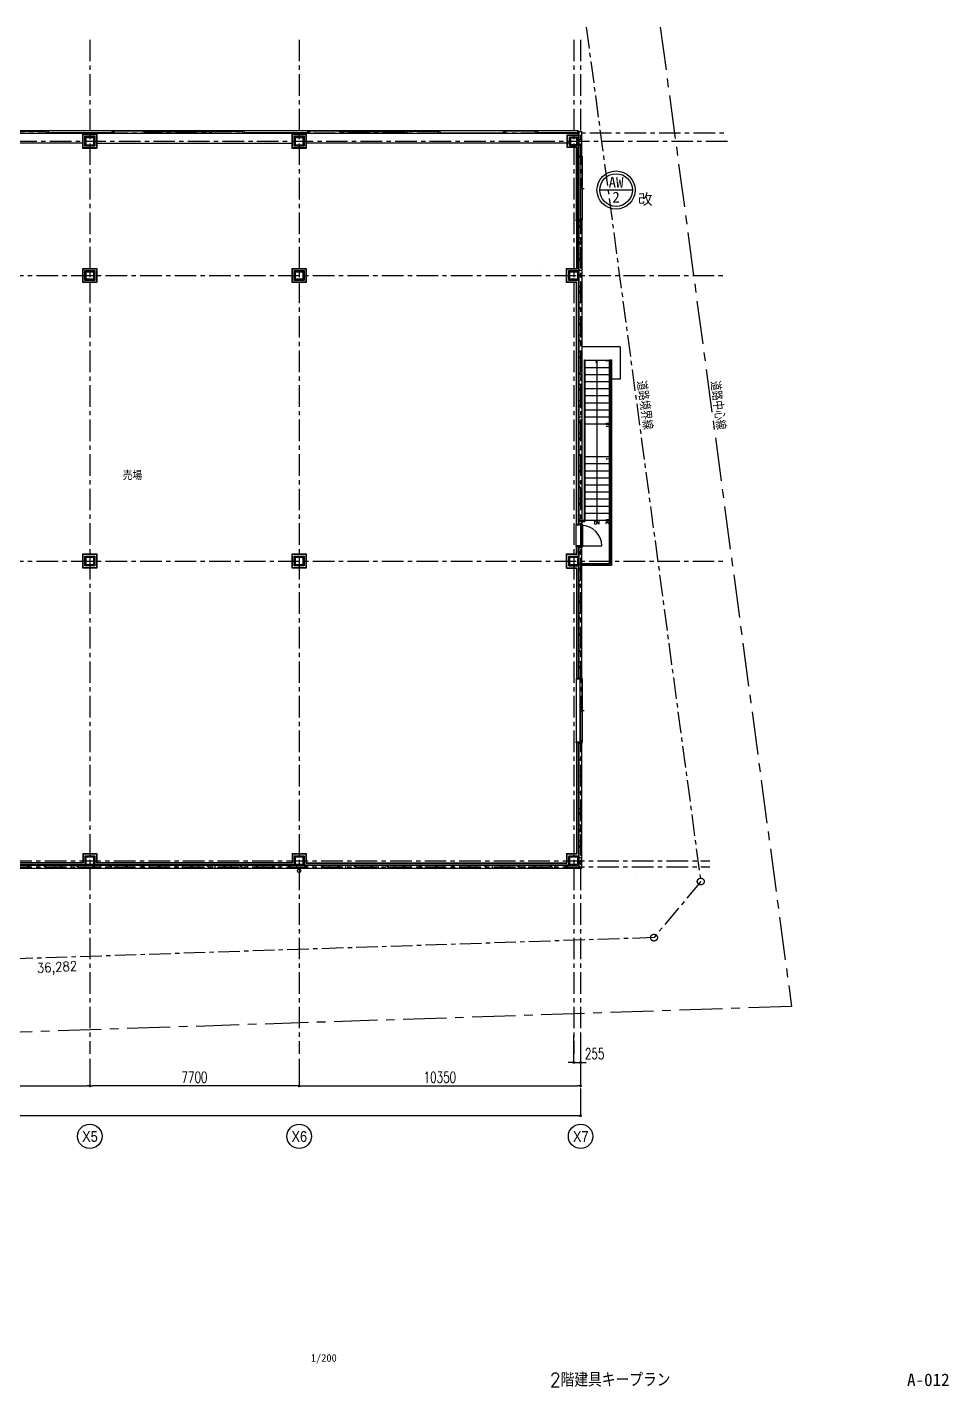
# Model space of a CAD drawing. Extents: x -119186 to 81197, y 1815 to 147180.
# Drawn here: x 47304 to 81197, y 1815 to 51813 of the extents above; entities that cross this region are included whole.
import ezdxf
from ezdxf.enums import TextEntityAlignment as Align

# ---------------------------------------------------------------- set-up
doc = ezdxf.new("R2010")
doc.units = 0
doc.header["$LTSCALE"] = 12.7
doc.header["$MEASUREMENT"] = 0
doc.header["$PDMODE"] = 1
doc.header["$PDSIZE"] = -2
doc.linetypes.add('CENTER', pattern=[2, 1.25, -0.25, 0.25, -0.25])
doc.linetypes.add('ISO-10______', pattern=[0.37, 0.24, -0.06, 0.01, -0.06])
doc.layers.get('0').update_dxf_attribs({"linetype": 'CONTINUOUS'})
doc.layers.get('DEFPOINTS').update_dxf_attribs({"color": 1, "linetype": 'CONTINUOUS'})
for name, color, linetype in [('80_SHELL_TEXT', 7, 'CONTINUOUS'), ('A_タイトル枠', 7, 'CONTINUOUS'), ('A_寸法', 9, 'CONTINUOUS'), ('A_建具記号', 7, 'CONTINUOUS'), ('A_建築（下図）', 8, 'CONTINUOUS'), ('A_建築（新設・仕上げ）', 2, 'CONTINUOUS'), ('A_建築（軽鉄下地）', 8, 'CONTINUOUS'), ('A_敷地境界線', 1, 'CENTER'), ('A_記述', 3, 'CONTINUOUS'), ('A_通り芯', 8, 'CENTER'), ('A_通り記号', 2, 'CENTER'), ('A_道路中心線', 8, 'CENTER'), ('枠内記述', 3, 'CONTINUOUS')]:
    doc.layers.add(name, color=color, linetype=linetype)
doc.styles.add('Dim', font='simplex.shx', dxfattribs={"width": 0.7, "bigfont": 'extfont2.shx'})
doc.styles.get("Standard").update_dxf_attribs({"font": 'txt', "bigfont": 'BIGFONT.SHX'})
doc.styles.add('Standard-A', font='romans.shx', dxfattribs={"bigfont": 'extfont2.shx'})
doc.styles.add('ゴシック', font='MS Gothic.ttf', dxfattribs={"height": 4})
doc.styles.add('スタイル1', font='MS PGothic.ttf')
doc.dimstyles.new('1-200', dxfattribs={"dimscale": 200, "dimtxt": 3, "dimasz": 1, "dimexe": 1, "dimexo": 1, "dimgap": 1, "dimtad": 1, "dimdec": 0, "dimtxsty": 'Dim', "dimblk": 'DOT', "dimcen": 2.5, "dimadec": 0, "dimazin": 0, "dimtfac": 1, "dimtdec": 0, "dimtix": 1, "dimtmove": 2, "dimatfit": 3, "dimldrblk": '引出線', "dimfxl": 1, "dimlwd": -1, "dimlwe": -1, "dimarcsym": 0})

# ---------------------------------------------------------------- blocks, each defined once
blk = doc.blocks.new('_Dot')
at = {"color": 0, "linetype": 'ByBlock', "lineweight": -2}
blk.add_line((-0.5, 0), (-1, 0), dxfattribs=at)
at = {"color": 0, "linetype": 'ByBlock', "const_width": 0.5}
blk.add_lwpolyline([(-0.25, 0, 1), (0.25, 0, 1)], format="xyb", close=True, dxfattribs=at)
blk = doc.blocks.new('*D14')
at = {"layer": 'A_寸法', "color": 0, "transparency": 16777216}
for p, q in [((39406, 13879), (39406, 12879)), ((49606, 13879), (49606, 12879)), ((39506, 12879), (49506, 12879))]:
    blk.add_line(p, q, dxfattribs=at)
at = {"layer": 'DEFPOINTS', "color": 0, "transparency": 16777216}
for p in [(39406, 13879), (49606, 13879), (49606, 12879)]:
    blk.add_point(p, dxfattribs=at)
at = {"layer": 'A_寸法', "color": 0, "transparency": 16777216, "xscale": 100, "yscale": 100, "zscale": 100, "rotation": 180}
blk.add_blockref('_Dot', (39406, 12879), dxfattribs=at)
at = {"layer": 'A_寸法', "color": 0, "transparency": 16777216, "xscale": 100, "yscale": 100, "zscale": 100}
blk.add_blockref('_Dot', (49606, 12879), dxfattribs=at)
at = {"layer": 'A_寸法', "color": 0, "transparency": 16777216, "insert": (44506, 13199), "char_height": 400, "attachment_point": 5, "style": 'Dim'}
blk.add_mtext('10200', dxfattribs=at)
blk = doc.blocks.new('引出線')
at = {"color": 0, "linetype": 'ByBlock'}
for points in [[(0, 0), (-1.96, -0.4)], [(-1, 0), (0, 0)]]:
    blk.add_lwpolyline(points, dxfattribs=at)
blk = doc.blocks.new('*D15')
at = {"layer": 'A_寸法', "color": 0, "transparency": 16777216}
for p, q in [((49606, 13879), (49606, 12879)), ((57306, 13879), (57306, 12879)), ((57206, 12879), (49706, 12879))]:
    blk.add_line(p, q, dxfattribs=at)
at = {"layer": 'DEFPOINTS', "color": 0, "transparency": 16777216}
for p in [(49606, 13879), (57306, 13879), (49606, 12879)]:
    blk.add_point(p, dxfattribs=at)
at = {"layer": 'A_寸法', "color": 0, "transparency": 16777216, "xscale": 100, "yscale": 100, "zscale": 100, "rotation": 180}
blk.add_blockref('_Dot', (49606, 12879), dxfattribs=at)
at = {"layer": 'A_寸法', "color": 0, "transparency": 16777216, "xscale": 100, "yscale": 100, "zscale": 100}
blk.add_blockref('_Dot', (57306, 12879), dxfattribs=at)
at = {"layer": 'A_寸法', "color": 0, "transparency": 16777216, "insert": (53456, 13199), "char_height": 400, "attachment_point": 5, "style": 'Dim'}
blk.add_mtext('7700', dxfattribs=at)
blk = doc.blocks.new('*D16')
at = {"layer": 'A_寸法', "color": 0, "transparency": 16777216}
for p, q in [((57306, 13879), (57306, 12879)), ((67656, 13879), (67656, 12879)), ((57406, 12879), (67556, 12879))]:
    blk.add_line(p, q, dxfattribs=at)
at = {"layer": 'DEFPOINTS', "color": 0, "transparency": 16777216}
for p in [(57306, 13879), (67656, 13879), (67656, 12879)]:
    blk.add_point(p, dxfattribs=at)
at = {"layer": 'A_寸法', "color": 0, "transparency": 16777216, "xscale": 100, "yscale": 100, "zscale": 100, "rotation": 180}
blk.add_blockref('_Dot', (57306, 12879), dxfattribs=at)
at = {"layer": 'A_寸法', "color": 0, "transparency": 16777216, "xscale": 100, "yscale": 100, "zscale": 100}
blk.add_blockref('_Dot', (67656, 12879), dxfattribs=at)
at = {"layer": 'A_寸法', "color": 0, "transparency": 16777216, "insert": (62481, 13199), "char_height": 400, "attachment_point": 5, "style": 'Dim'}
blk.add_mtext('10350', dxfattribs=at)
blk = doc.blocks.new('*D17')
at = {"layer": 'A_寸法', "color": 0, "transparency": 16777216}
for p, q in [((67401, 14743), (67401, 13743)), ((67656, 14743), (67656, 13743)), ((67301, 13743), (67201, 13743)), ((67401, 13743), (67656, 13743)), ((67756, 13743), (67856, 13743))]:
    blk.add_line(p, q, dxfattribs=at)
at = {"layer": 'DEFPOINTS', "color": 0, "transparency": 16777216}
for p in [(67401, 14743), (67656, 14743), (67656, 13743)]:
    blk.add_point(p, dxfattribs=at)
at = {"layer": 'A_寸法', "color": 0, "transparency": 16777216, "xscale": 100, "yscale": 100, "zscale": 100}
blk.add_blockref('_Dot', (67401, 13743), dxfattribs=at)
at = {"layer": 'A_寸法', "color": 0, "transparency": 16777216, "xscale": 100, "yscale": 100, "zscale": 100, "rotation": 180}
blk.add_blockref('_Dot', (67656, 13743), dxfattribs=at)
at = {"layer": 'A_寸法', "color": 0, "transparency": 16777216, "insert": (68173, 14063), "char_height": 400, "attachment_point": 5, "style": 'Dim'}
blk.add_mtext('255', dxfattribs=at)
blk = doc.blocks.new('*D19')
at = {"layer": 'A_寸法', "color": 0, "transparency": 16777216}
for p, q in [((19456, 12784), (19456, 11784)), ((67656, 12784), (67656, 11784)), ((67556, 11784), (19556, 11784))]:
    blk.add_line(p, q, dxfattribs=at)
at = {"layer": 'DEFPOINTS', "color": 0, "transparency": 16777216}
for p in [(19456, 12784), (67656, 12784), (19456, 11784)]:
    blk.add_point(p, dxfattribs=at)
at = {"layer": 'A_寸法', "color": 0, "transparency": 16777216, "xscale": 100, "yscale": 100, "zscale": 100, "rotation": 180}
blk.add_blockref('_Dot', (19456, 11784), dxfattribs=at)
at = {"layer": 'A_寸法', "color": 0, "transparency": 16777216, "xscale": 100, "yscale": 100, "zscale": 100}
blk.add_blockref('_Dot', (67656, 11784), dxfattribs=at)
at = {"layer": 'A_寸法', "color": 0, "transparency": 16777216, "insert": (43556, 12104), "char_height": 400, "attachment_point": 5, "style": 'Dim'}
blk.add_mtext('48200', dxfattribs=at)

msp = doc.modelspace()

# ---------------------------------------------------------------- linework, layer by layer
at = {"layer": 'A_建具記号'}
msp.add_line((69559.3, 45824.5), (68359.3, 45824.5), dxfattribs=at)
for radius in [700.2, 600]:
    msp.add_circle((68959.3, 45824.5), radius, dxfattribs=at)
at = {"layer": 'A_建築（下図）', "color": 8, "linetype": 'Continuous'}
for p, q in [((67556.2, 48002.6), (19386.2, 48002.6)), ((48086.2, 48002.6), (48026.2, 48002.6)), ((48026.2, 47902.6), (48026.2, 48002.6)), ((48086.2, 47902.6), (48086.2, 48002.6)), ((48086.2, 47902.6), (48086.2, 48002.6)), ((50426.2, 47972.6), (50426.2, 48002.6)), ((50486.2, 48002.6), (50426.2, 48002.6)), ((50486.2, 47972.6), (50486.2, 48002.6)), ((50486.2, 47972.6), (50486.2, 48002.6)), ((50486.2, 48002.6), (50486.2, 47972.6)), ((51566.2, 47972.6), (51566.2, 48002.6)), ((51626.2, 48002.6), (51566.2, 48002.6)), ((51686.2, 48002.6), (51626.2, 48002.6)), ((51626.2, 47902.6), (51626.2, 48002.6)), ((51626.2, 47972.6), (51626.2, 48002.6)), ((51626.2, 47972.6), (51626.2, 48002.6)), ((51626.2, 48002.6), (51626.2, 47972.6)), ((51686.2, 47902.6), (51686.2, 48002.6)), ((51686.2, 47902.6), (51686.2, 48002.6)), ((54086.2, 48002.6), (54026.2, 48002.6)), ((54026.2, 47902.6), (54026.2, 48002.6)), ((54086.2, 47902.6), (54086.2, 48002.6)), ((54086.2, 47902.6), (54086.2, 48002.6)), ((55286.2, 48002.6), (55226.2, 48002.6)), ((55226.2, 47902.6), (55226.2, 48002.6)), ((55286.2, 47902.6), (55286.2, 48002.6)), ((55286.2, 47902.6), (55286.2, 48002.6)), ((57626.2, 47972.6), (57626.2, 48002.6)), ((57686.2, 48002.6), (57626.2, 48002.6)), ((57686.2, 47972.6), (57686.2, 48002.6)), ((57686.2, 47972.6), (57686.2, 48002.6)), ((57686.2, 48002.6), (57686.2, 47972.6)), ((58766.2, 47972.6), (58766.2, 48002.6)), ((58826.2, 48002.6), (58766.2, 48002.6)), ((58886.2, 48002.6), (58826.2, 48002.6)), ((58826.2, 47902.6), (58826.2, 48002.6)), ((58826.2, 47972.6), (58826.2, 48002.6)), ((58826.2, 47972.6), (58826.2, 48002.6)), ((58826.2, 48002.6), (58826.2, 47972.6)), ((58886.2, 47902.6), (58886.2, 48002.6)), ((58886.2, 47902.6), (58886.2, 48002.6)), ((61286.2, 48002.6), (61226.2, 48002.6)), ((61226.2, 47902.6), (61226.2, 48002.6)), ((61286.2, 47902.6), (61286.2, 48002.6)), ((61286.2, 47902.6), (61286.2, 48002.6)), ((62486.2, 48002.6), (62426.2, 48002.6)), ((62426.2, 47902.6), (62426.2, 48002.6)), ((62426.2, 47972.6), (62426.2, 48002.6)), ((62426.2, 47972.6), (62426.2, 48002.6)), ((62426.2, 48002.6), (62426.2, 47972.6)), ((62486.2, 47902.6), (62486.2, 48002.6)), ((62486.2, 47902.6), (62486.2, 48002.6)), ((64826.2, 47972.6), (64826.2, 48002.6)), ((64886.2, 48002.6), (64826.2, 48002.6)), ((64886.2, 47972.6), (64886.2, 48002.6)), ((64886.2, 47972.6), (64886.2, 48002.6)), ((64886.2, 48002.6), (64886.2, 47972.6)), ((65966.2, 47972.6), (65966.2, 48002.6)), ((66026.2, 48002.6), (65966.2, 48002.6)), ((66086.2, 48002.6), (66026.2, 48002.6)), ((66026.2, 47902.6), (66026.2, 48002.6)), ((66026.2, 47972.6), (66026.2, 48002.6)), ((66026.2, 47972.6), (66026.2, 48002.6)), ((66026.2, 48002.6), (66026.2, 47972.6)), ((66086.2, 47902.6), (66086.2, 48002.6)), ((66086.2, 47902.6), (66086.2, 48002.6)), ((67556.2, 48002.6), (67591.2, 48002.6)), ((67556.2, 47902.6), (67556.2, 48002.6)), ((67591.2, 47902.6), (67591.2, 48002.6)), ((67556.2, 47902.6), (32486.2, 47902.6)), ((49371.2, 47552.6), (39641.2, 47552.6)), ((48026.2, 47982.6), (46886.2, 47982.6)), ((48086.2, 47902.6), (48026.2, 47902.6)), ((50426.2, 47922.6), (48086.2, 47922.6)), ((49456.2, 47750.6), (49473.2, 47767.6)), ((49456.2, 47484.6), (49456.2, 47750.6)), ((49468.2, 47750.6), (49473.2, 47755.6)), ((49468.2, 47484.6), (49468.2, 47750.6)), ((49473.2, 47767.6), (49739.2, 47767.6)), ((49473.2, 47755.6), (49739.2, 47755.6)), ((49739.2, 47767.6), (49756.2, 47750.6)), ((49739.2, 47755.6), (49744.2, 47750.6)), ((49744.2, 47750.6), (49744.2, 47484.6)), ((49756.2, 47750.6), (49756.2, 47484.6)), ((49841.2, 47552.6), (57071.2, 47552.6)), ((50486.2, 47972.6), (50426.2, 47972.6)), ((50486.2, 47962.6), (50426.2, 47962.6)), ((50426.2, 47902.6), (50426.2, 47962.6)), ((50486.2, 47902.6), (50426.2, 47902.6)), ((51566.2, 47987.6), (50486.2, 47987.6)), ((50486.2, 47902.6), (50486.2, 47962.6)), ((50486.2, 47902.6), (50486.2, 47962.6)), ((50486.2, 47962.6), (50486.2, 47902.6)), ((51626.2, 47972.6), (51566.2, 47972.6)), ((51686.2, 47902.6), (51626.2, 47902.6)), ((51686.2, 47982.6), (54026.2, 47982.6)), ((54086.2, 47902.6), (54026.2, 47902.6)), ((55226.2, 47982.6), (54086.2, 47982.6)), ((55286.2, 47902.6), (55226.2, 47902.6)), ((57626.2, 47922.6), (55286.2, 47922.6)), ((57156.2, 47750.6), (57173.2, 47767.6)), ((57156.2, 47484.6), (57156.2, 47750.6)), ((57168.2, 47750.6), (57173.2, 47755.6)), ((57168.2, 47484.6), (57168.2, 47750.6)), ((57173.2, 47767.6), (57439.2, 47767.6)), ((57173.2, 47755.6), (57439.2, 47755.6)), ((57439.2, 47767.6), (57456.2, 47750.6)), ((57439.2, 47755.6), (57444.2, 47750.6)), ((57444.2, 47750.6), (57444.2, 47484.6)), ((57456.2, 47750.6), (57456.2, 47484.6)), ((67206.2, 47552.6), (57541.2, 47552.6)), ((57686.2, 47972.6), (57626.2, 47972.6)), ((57686.2, 47962.6), (57626.2, 47962.6)), ((57626.2, 47902.6), (57626.2, 47962.6)), ((57686.2, 47902.6), (57626.2, 47902.6)), ((58766.2, 47987.6), (57686.2, 47987.6)), ((57686.2, 47902.6), (57686.2, 47962.6)), ((57686.2, 47902.6), (57686.2, 47962.6)), ((57686.2, 47962.6), (57686.2, 47902.6)), ((58826.2, 47972.6), (58766.2, 47972.6)), ((58886.2, 47902.6), (58826.2, 47902.6)), ((58886.2, 47982.6), (61226.2, 47982.6)), ((61286.2, 47902.6), (61226.2, 47902.6)), ((62426.2, 47982.6), (61286.2, 47982.6)), ((62486.2, 47902.6), (62426.2, 47902.6)), ((64826.2, 47912.6), (62486.2, 47912.6)), ((64886.2, 47972.6), (64826.2, 47972.6)), ((64886.2, 47962.6), (64826.2, 47962.6)), ((64826.2, 47902.6), (64826.2, 47962.6)), ((64886.2, 47902.6), (64826.2, 47902.6)), ((65966.2, 47987.6), (64886.2, 47987.6)), ((64886.2, 47902.6), (64886.2, 47962.6)), ((64886.2, 47902.6), (64886.2, 47962.6)), ((64886.2, 47962.6), (64886.2, 47902.6)), ((66026.2, 47972.6), (65966.2, 47972.6)), ((66086.2, 47902.6), (66026.2, 47902.6)), ((67556.2, 47932.6), (66086.2, 47932.6)), ((67556.2, 47902.6), (67591.2, 47902.6)), ((67606.2, 47974.6), (67614.2, 47982.6)), ((67606.2, 47082.6), (67606.2, 47974.6)), ((67606.2, 47682.6), (67706.2, 47682.6)), ((67606.2, 47529.3), (67706.2, 47429.3)), ((67614.2, 47982.6), (67698.2, 47982.6)), ((67698.2, 47982.6), (67706.2, 47974.6)), ((67706.2, 47082.6), (67706.2, 47974.6)), ((49473.2, 47467.6), (49456.2, 47484.6)), ((49473.2, 47479.6), (49468.2, 47484.6)), ((49739.2, 47479.6), (49473.2, 47479.6)), ((49739.2, 47467.6), (49473.2, 47467.6)), ((49756.2, 47484.6), (49739.2, 47467.6)), ((49744.2, 47484.6), (49739.2, 47479.6)), ((49739.2, 47479.6), (49739.2, 47479.6)), ((49739.2, 47467.6), (49739.2, 47467.6)), ((57173.2, 47467.6), (57156.2, 47484.6)), ((57173.2, 47479.6), (57168.2, 47484.6)), ((57439.2, 47479.6), (57173.2, 47479.6)), ((57439.2, 47467.6), (57173.2, 47467.6)), ((57456.2, 47484.6), (57439.2, 47467.6)), ((57444.2, 47484.6), (57439.2, 47479.6)), ((57439.2, 47479.6), (57439.2, 47479.6)), ((57439.2, 47467.6), (57439.2, 47467.6)), ((67496.2, 47067.6), (67496.2, 47042.6)), ((67646.2, 47067.6), (67496.2, 47067.6)), ((67646.2, 47042.6), (67496.2, 47042.6)), ((67496.2, 47042.6), (67496.2, 44722.6)), ((67506.2, 47067.6), (67506.2, 47382.6)), ((67518.7, 47067.6), (67518.7, 47395.1)), ((67533.7, 47116.8), (67518.7, 47116.8)), ((67518.7, 47116.8), (67518.7, 47071.8)), ((67518.7, 47071.8), (67533.7, 47071.8)), ((67533.7, 47106.8), (67533.7, 47116.8)), ((67533.7, 47071.8), (67536.7, 47076.8)), ((67536.7, 47076.8), (67565.7, 47076.8)), ((67565.7, 47076.8), (67568.7, 47071.8)), ((67583.7, 47116.8), (67568.7, 47116.8)), ((67568.7, 47116.8), (67568.7, 47106.8)), ((67568.7, 47071.8), (67583.7, 47071.8)), ((67583.7, 47071.8), (67583.7, 47116.8)), ((67606.2, 47485), (67706.2, 47385)), ((67606.2, 47090.6), (67614.2, 47082.6)), ((67606.2, 47082.6), (67706.2, 47082.6)), ((67614.2, 47082.6), (67698.2, 47082.6)), ((67646.2, 47067.6), (67646.2, 47032.6)), ((67716.2, 47067.6), (67646.2, 47067.6)), ((67716.2, 47067.6), (67646.2, 47067.6)), ((67716.2, 47032.6), (67646.2, 47032.6)), ((67646.2, 44732.6), (67646.2, 47032.6)), ((67711.2, 47032.6), (67681.2, 47032.6)), ((67711.2, 47032.6), (67681.2, 47032.6)), ((67681.2, 47032.6), (67711.2, 47032.6)), ((67696.2, 47032.6), (67696.2, 45912.6)), ((67698.2, 47082.6), (67706.2, 47090.6)), ((67716.2, 47067.6), (67716.2, 47032.6)), ((67716.2, 47032.6), (67716.2, 44732.6)), ((67676.2, 45912.6), (67646.2, 45912.6)), ((67676.2, 45912.6), (67646.2, 45912.6)), ((67646.2, 45912.6), (67676.2, 45912.6)), ((67646.2, 45912.6), (67646.2, 45852.6)), ((67676.2, 45852.6), (67646.2, 45852.6)), ((67661.2, 44792.6), (67661.2, 45852.6)), ((67676.2, 45912.6), (67676.2, 45852.6)), ((67711.2, 45912.6), (67681.2, 45912.6)), ((67711.2, 45912.6), (67681.2, 45912.6)), ((67681.2, 45912.6), (67711.2, 45912.6)), ((67681.2, 45912.6), (67681.2, 45852.6)), ((67711.2, 45852.6), (67681.2, 45852.6)), ((67711.2, 45912.6), (67711.2, 45852.6)), ((67496.2, 44697.6), (67496.2, 44722.6)), ((67646.2, 44722.6), (67496.2, 44722.6)), ((67646.2, 44697.6), (67496.2, 44697.6)), ((67606.2, 44682.6), (67706.2, 44682.6)), ((67606.2, 44674.6), (67614.2, 44682.6)), ((67606.2, 33550.6), (67606.2, 44682.6)), ((67606.2, 44529.3), (67706.2, 44429.3)), ((67614.2, 44682.6), (67698.2, 44682.6)), ((67676.2, 44792.6), (67646.2, 44792.6)), ((67646.2, 44732.6), (67646.2, 44792.6)), ((67646.2, 44697.6), (67646.2, 44732.6)), ((67716.2, 44732.6), (67646.2, 44732.6)), ((67676.2, 44732.6), (67646.2, 44732.6)), ((67676.2, 44732.6), (67646.2, 44732.6)), ((67646.2, 44732.6), (67676.2, 44732.6)), ((67716.2, 44697.6), (67646.2, 44697.6)), ((67716.2, 44697.6), (67646.2, 44697.6)), ((67676.2, 44732.6), (67676.2, 44792.6)), ((67698.2, 44682.6), (67706.2, 44674.6)), ((67706.2, 44682.6), (67706.2, 33550.6)), ((67716.2, 44697.6), (67716.2, 44732.6)), ((67606.2, 44485), (67706.2, 44385)), ((67606.2, 44082.6), (67706.2, 44082.6)), ((67606.2, 43929.3), (67706.2, 43829.3)), ((67606.2, 43885), (67706.2, 43785)), ((67606.2, 43482.6), (67706.2, 43482.6)), ((67606.2, 43329.3), (67706.2, 43229.3)), ((67606.2, 43285), (67706.2, 43185)), ((67606.2, 42882.6), (67706.2, 42882.6)), ((67606.2, 42729.3), (67706.2, 42629.3)), ((67606.2, 42685), (67706.2, 42585)), ((67606.2, 42282.6), (67706.2, 42282.6)), ((67606.2, 42129.3), (67706.2, 42029.3)), ((67606.2, 42085), (67706.2, 41985)), ((67606.2, 41682.6), (67706.2, 41682.6)), ((67606.2, 41529.3), (67706.2, 41429.3)), ((67606.2, 41485), (67706.2, 41385)), ((67606.2, 41082.6), (67706.2, 41082.6)), ((67606.2, 40929.3), (67706.2, 40829.3)), ((67606.2, 40885), (67706.2, 40785)), ((67606.2, 40482.6), (67706.2, 40482.6)), ((67606.2, 40329.3), (67706.2, 40229.3)), ((67606.2, 40285), (67706.2, 40185)), ((69116.2, 40054.3), (67706.2, 40054.3)), ((69116.2, 40054.3), (69116.2, 38869.3)), ((67606.2, 39882.6), (67706.2, 39882.6)), ((67606.2, 39729.3), (67706.2, 39629.3)), ((67606.2, 39685), (67706.2, 39585)), ((67794.2, 39583.3), (67806.2, 39583.3)), ((67794.2, 33644.6), (67794.2, 39583.3)), ((67806.2, 39583.3), (67806.2, 33632.6)), ((67806.2, 39562.6), (68706.2, 39562.6)), ((68256.2, 39562.6), (68204.6, 39473.6)), ((68256.2, 39562.6), (68256.2, 33682.6)), ((68706.2, 39583.3), (68706.2, 32094.6)), ((68706.2, 39583.3), (68718.2, 39583.3)), ((68718.2, 39583.3), (68718.2, 32082.6)), ((68738.2, 39583.3), (68738.2, 32062.6)), ((68738.2, 39583.3), (68788.2, 39583.3)), ((68788.2, 39583.3), (68788.2, 32012.6)), ((67606.2, 39282.6), (67706.2, 39282.6)), ((67606.2, 39129.3), (67706.2, 39029.3)), ((67606.2, 39085), (67706.2, 38985)), ((67806.2, 39302.6), (68706.2, 39302.6)), ((67806.2, 39042.6), (68706.2, 39042.6)), ((67606.2, 38682.6), (67706.2, 38682.6)), ((67606.2, 38529.3), (67706.2, 38429.3)), ((67806.2, 38782.6), (68706.2, 38782.6)), ((67806.2, 38522.6), (68706.2, 38522.6)), ((69116.2, 38869.3), (68788.2, 38869.3)), ((67606.2, 38485), (67706.2, 38385)), ((67606.2, 38082.6), (67706.2, 38082.6)), ((67806.2, 38262.6), (68706.2, 38262.6)), ((67806.2, 38002.6), (68706.2, 38002.6)), ((67606.2, 37929.3), (67706.2, 37829.3)), ((67606.2, 37885), (67706.2, 37785)), ((67806.2, 37742.6), (68706.2, 37742.6)), ((67606.2, 37482.6), (67706.2, 37482.6)), ((67606.2, 37329.3), (67706.2, 37229.3)), ((67606.2, 37285), (67706.2, 37185)), ((67806.2, 37482.6), (68706.2, 37482.6)), ((67806.2, 37222.6), (68706.2, 37222.6)), ((67606.2, 36882.6), (67706.2, 36882.6)), ((67606.2, 36729.3), (67706.2, 36629.3)), ((67606.2, 36685), (67706.2, 36585)), ((67606.2, 36282.6), (67706.2, 36282.6)), ((67606.2, 36129.3), (67706.2, 36029.3)), ((67606.2, 36085), (67706.2, 35985)), ((67806.2, 36022.6), (68706.2, 36022.6)), ((67606.2, 35682.6), (67706.2, 35682.6)), ((67606.2, 35529.3), (67706.2, 35429.3)), ((67806.2, 35762.6), (68706.2, 35762.6)), ((67806.2, 35502.6), (68706.2, 35502.6)), ((67606.2, 35485), (67706.2, 35385)), ((67606.2, 35082.6), (67706.2, 35082.6)), ((67806.2, 35242.6), (68706.2, 35242.6)), ((67606.2, 34929.3), (67706.2, 34829.3)), ((67606.2, 34885), (67706.2, 34785)), ((67806.2, 34982.6), (68706.2, 34982.6)), ((67806.2, 34722.6), (68706.2, 34722.6)), ((67606.2, 34482.6), (67706.2, 34482.6)), ((67606.2, 34329.3), (67706.2, 34229.3)), ((67606.2, 34285), (67706.2, 34185)), ((67806.2, 34462.6), (68706.2, 34462.6)), ((67806.2, 34202.6), (68706.2, 34202.6)), ((67651.2, 33522.6), (67496.2, 33522.6)), ((67496.2, 33497.6), (67496.2, 33522.6)), ((67606.2, 33882.6), (67706.2, 33882.6)), ((67606.2, 33882.6), (67706.2, 33882.6)), ((67606.2, 33729.3), (67706.2, 33629.3)), ((67606.2, 33685), (67706.2, 33585)), ((67606.2, 33550.6), (67614.2, 33542.6)), ((67614.2, 33542.6), (67698.2, 33542.6)), ((67651.2, 33527.6), (67651.2, 33487.6)), ((67651.2, 33527.6), (67721.2, 33527.6)), ((67686.2, 33502.6), (67686.2, 33487.6)), ((67686.2, 33502.6), (67721.2, 33502.6)), ((67698.2, 33542.6), (67706.2, 33550.6)), ((67706.2, 33644.6), (67794.2, 33644.6)), ((67706.2, 33632.6), (67806.2, 33632.6)), ((67721.2, 33527.6), (67721.2, 33502.6)), ((67721.2, 33502.6), (67721.2, 32722.6)), ((67806.2, 33942.6), (68706.2, 33942.6)), ((67806.2, 33682.6), (68706.2, 33682.6)), ((67651.2, 33497.6), (67496.2, 33497.6)), ((67496.2, 32737.6), (67496.2, 33497.6)), ((67651.2, 33487.6), (67651.2, 32737.6)), ((67651.2, 33487.6), (67686.2, 33487.6)), ((67651.2, 33487.6), (67686.2, 33487.6)), ((67651.2, 32737.6), (67496.2, 32737.6)), ((67496.2, 32712.6), (67496.2, 32737.6)), ((67651.2, 32712.6), (67496.2, 32712.6)), ((67606.2, 32674.6), (67614.2, 32682.6)), ((67606.2, 27882.6), (67606.2, 32674.6)), ((67606.2, 32529.3), (67706.2, 32429.3)), ((67614.2, 32682.6), (67698.2, 32682.6)), ((67651.2, 32737.6), (67686.2, 32737.6)), ((67651.2, 32697.6), (67651.2, 32737.6)), ((67651.2, 32697.6), (67721.2, 32697.6)), ((67686.2, 32722.6), (67686.2, 32737.6)), ((67686.2, 32737.6), (68436.2, 32737.6)), ((67686.2, 32722.6), (67721.2, 32722.6)), ((67698.2, 32682.6), (67706.2, 32674.6)), ((67706.2, 27890.6), (67706.2, 32674.6)), ((67721.2, 32722.6), (67721.2, 32697.6)), ((67606.2, 32485), (67706.2, 32385)), ((67606.2, 32082.6), (67706.2, 32082.6)), ((67706.2, 32094.6), (68706.2, 32094.6)), ((67706.2, 32082.6), (68718.2, 32082.6)), ((67726.2, 32062.6), (67726.2, 32082.6)), ((67726.2, 32062.6), (68738.2, 32062.6)), ((67606.2, 31929.3), (67706.2, 31829.3)), ((67606.2, 31885), (67706.2, 31785)), ((67606.2, 31482.6), (67706.2, 31482.6)), ((67606.2, 31329.3), (67706.2, 31229.3)), ((67606.2, 31285), (67706.2, 31185)), ((67606.2, 30882.6), (67706.2, 30882.6)), ((67606.2, 30729.3), (67706.2, 30629.3)), ((67606.2, 30685), (67706.2, 30585)), ((67606.2, 30282.6), (67706.2, 30282.6)), ((67606.2, 30129.3), (67706.2, 30029.3)), ((67606.2, 30085), (67706.2, 29985)), ((67606.2, 29682.6), (67706.2, 29682.6)), ((67606.2, 29529.3), (67706.2, 29429.3)), ((67606.2, 29485), (67706.2, 29385)), ((67606.2, 29082.6), (67706.2, 29082.6)), ((67606.2, 28929.3), (67706.2, 28829.3)), ((67606.2, 28885), (67706.2, 28785)), ((67606.2, 28482.6), (67706.2, 28482.6)), ((67606.2, 28329.3), (67706.2, 28229.3)), ((67606.2, 28285), (67706.2, 28185)), ((67496.2, 27867.6), (67496.2, 27842.6)), ((67646.2, 27867.6), (67496.2, 27867.6)), ((67646.2, 27842.6), (67496.2, 27842.6)), ((67496.2, 27842.6), (67496.2, 25522.6)), ((67614.2, 27882.6), (67698.2, 27882.6)), ((67646.2, 27867.6), (67646.2, 27832.6)), ((67716.2, 27867.6), (67646.2, 27867.6)), ((67716.2, 27867.6), (67646.2, 27867.6)), ((67716.2, 27832.6), (67646.2, 27832.6)), ((67646.2, 25532.6), (67646.2, 27832.6)), ((67711.2, 27832.6), (67681.2, 27832.6)), ((67711.2, 27832.6), (67681.2, 27832.6)), ((67681.2, 27832.6), (67711.2, 27832.6)), ((67696.2, 27832.6), (67696.2, 26712.6)), ((67698.2, 27882.6), (67706.2, 27890.6)), ((67716.2, 27867.6), (67716.2, 27832.6)), ((67716.2, 27832.6), (67716.2, 25532.6)), ((67676.2, 26712.6), (67646.2, 26712.6)), ((67676.2, 26712.6), (67646.2, 26712.6)), ((67646.2, 26712.6), (67676.2, 26712.6)), ((67646.2, 26712.6), (67646.2, 26652.6)), ((67676.2, 26652.6), (67646.2, 26652.6)), ((67661.2, 25592.6), (67661.2, 26652.6)), ((67676.2, 26712.6), (67676.2, 26652.6)), ((67711.2, 26712.6), (67681.2, 26712.6)), ((67711.2, 26712.6), (67681.2, 26712.6)), ((67681.2, 26712.6), (67711.2, 26712.6)), ((67681.2, 26712.6), (67681.2, 26652.6)), ((67711.2, 26652.6), (67681.2, 26652.6)), ((67711.2, 26712.6), (67711.2, 26652.6)), ((67646.2, 25522.6), (67496.2, 25522.6)), ((67496.2, 25497.6), (67496.2, 25522.6)), ((67676.2, 25592.6), (67646.2, 25592.6)), ((67646.2, 25532.6), (67646.2, 25592.6)), ((67646.2, 25497.6), (67646.2, 25532.6)), ((67716.2, 25532.6), (67646.2, 25532.6)), ((67676.2, 25532.6), (67646.2, 25532.6)), ((67676.2, 25532.6), (67646.2, 25532.6)), ((67646.2, 25532.6), (67676.2, 25532.6)), ((67676.2, 25532.6), (67676.2, 25592.6)), ((67716.2, 25497.6), (67716.2, 25532.6)), ((67646.2, 25497.6), (67496.2, 25497.6)), ((67606.2, 25474.6), (67614.2, 25482.6)), ((67606.2, 20882.6), (67606.2, 25474.6)), ((67614.2, 25482.6), (67698.2, 25482.6)), ((67716.2, 25497.6), (67646.2, 25497.6)), ((67716.2, 25497.6), (67646.2, 25497.6)), ((67698.2, 25482.6), (67706.2, 25474.6)), ((67706.2, 20892), (67706.2, 25474.6)), ((67606.2, 24882.6), (67706.2, 24882.6)), ((67606.2, 24282.6), (67706.2, 24282.6)), ((67606.2, 23682.6), (67706.2, 23682.6)), ((67606.2, 23082.6), (67706.2, 23082.6)), ((67606.2, 22929.3), (67706.2, 22829.3)), ((67606.2, 22885), (67706.2, 22785)), ((67606.2, 22482.6), (67706.2, 22482.6)), ((67606.2, 22329.3), (67706.2, 22229.3)), ((67606.2, 22285), (67706.2, 22185)), ((67606.2, 21882.6), (67706.2, 21882.6)), ((67606.2, 21729.3), (67706.2, 21629.3)), ((67606.2, 21685), (67706.2, 21585)), ((67606.2, 21282.6), (67706.2, 21282.6)), ((67606.2, 21129.3), (67706.2, 21029.3)), ((67606.2, 21085), (67706.2, 20985)), ((67606.2, 20982.6), (44714.2, 20982.6)), ((44714.2, 20882.6), (67606.2, 20882.6)), ((47308.5, 20982.6), (47408.5, 20882.6)), ((47352.8, 20982.6), (47452.8, 20882.6)), ((47706.2, 20982.6), (47706.2, 20882.6)), ((47908.5, 20982.6), (48008.5, 20882.6)), ((47952.8, 20982.6), (48052.8, 20882.6)), ((48306.2, 20982.6), (48306.2, 20882.6)), ((48508.5, 20982.6), (48608.5, 20882.6)), ((48552.8, 20982.6), (48652.8, 20882.6)), ((48906.2, 20982.6), (48906.2, 20882.6)), ((49108.5, 20982.6), (49208.5, 20882.6)), ((49152.8, 20982.6), (49252.8, 20882.6)), ((49406.2, 20982.6), (49406.2, 20882.6)), ((49708.5, 20982.6), (49808.5, 20882.6)), ((49752.8, 20982.6), (49852.8, 20882.6)), ((50006.2, 20982.6), (50006.2, 20882.6)), ((50312.9, 20982.1), (50412.9, 20882.1)), ((50357.2, 20982.1), (50457.2, 20882.1)), ((50606.2, 20982.6), (50606.2, 20882.6)), ((50908.5, 20982.6), (51008.5, 20882.6)), ((50952.8, 20982.6), (51052.8, 20882.6)), ((51206.2, 20982.6), (51206.2, 20882.6)), ((51508.5, 20982.6), (51608.5, 20882.6)), ((51552.8, 20982.6), (51652.8, 20882.6)), ((51806.2, 20982.6), (51806.2, 20882.6)), ((52108.5, 20982.6), (52208.5, 20882.6)), ((52152.8, 20982.6), (52252.8, 20882.6)), ((52406.2, 20982.6), (52406.2, 20882.6)), ((52708.5, 20982.6), (52808.5, 20882.6)), ((52752.8, 20982.6), (52852.8, 20882.6)), ((53006.2, 20982.6), (53006.2, 20882.6)), ((53308.5, 20982.6), (53408.5, 20882.6)), ((53352.8, 20982.6), (53452.8, 20882.6)), ((53606.2, 20982.6), (53606.2, 20882.6)), ((53908.5, 20982.6), (54008.5, 20882.6)), ((53952.8, 20982.6), (54052.8, 20882.6)), ((54206.2, 20982.6), (54206.2, 20882.6)), ((54508.5, 20982.6), (54608.5, 20882.6)), ((54552.8, 20982.6), (54652.8, 20882.6)), ((54806.2, 20982.6), (54806.2, 20882.6)), ((55108.5, 20982.6), (55208.5, 20882.6)), ((55152.8, 20982.6), (55252.8, 20882.6)), ((55406.2, 20982.6), (55406.2, 20882.6)), ((55708.5, 20982.6), (55808.5, 20882.6)), ((55752.8, 20982.6), (55852.8, 20882.6)), ((56006.2, 20982.6), (56006.2, 20882.6)), ((56308.5, 20982.6), (56408.5, 20882.6)), ((56352.8, 20982.6), (56452.8, 20882.6)), ((56606.2, 20982.6), (56606.2, 20882.6)), ((56908.5, 20982.6), (57008.5, 20882.6)), ((56952.8, 20982.6), (57052.8, 20882.6)), ((57206.2, 20982.6), (57206.2, 20882.6)), ((57508.5, 20982.6), (57608.5, 20882.6)), ((57552.8, 20982.6), (57652.8, 20882.6)), ((57806.2, 20982.6), (57806.2, 20882.6)), ((58108.5, 20982.6), (58208.5, 20882.6)), ((58152.8, 20982.6), (58252.8, 20882.6)), ((58406.2, 20982.6), (58406.2, 20882.6)), ((58708.5, 20982.6), (58808.5, 20882.6)), ((58752.8, 20982.6), (58852.8, 20882.6)), ((59006.2, 20982.6), (59006.2, 20882.6)), ((59308.5, 20982.6), (59408.5, 20882.6)), ((59352.8, 20982.6), (59452.8, 20882.6)), ((59606.2, 20982.6), (59606.2, 20882.6)), ((59908.5, 20982.6), (60008.5, 20882.6)), ((59952.8, 20982.6), (60052.8, 20882.6)), ((60206.2, 20982.6), (60206.2, 20882.6)), ((60508.5, 20982.6), (60608.5, 20882.6)), ((60552.8, 20982.6), (60652.8, 20882.6)), ((60806.2, 20982.6), (60806.2, 20882.6)), ((61108.5, 20982.6), (61208.5, 20882.6)), ((61152.8, 20982.6), (61252.8, 20882.6)), ((61406.2, 20982.6), (61406.2, 20882.6)), ((61708.5, 20982.6), (61808.5, 20882.6)), ((61752.8, 20982.6), (61852.8, 20882.6)), ((62006.2, 20982.6), (62006.2, 20882.6)), ((62308.5, 20982.6), (62408.5, 20882.6)), ((62352.8, 20982.6), (62452.8, 20882.6)), ((62606.2, 20982.6), (62606.2, 20882.6)), ((62908.5, 20982.6), (63008.5, 20882.6)), ((62952.8, 20982.6), (63052.8, 20882.6)), ((63206.2, 20982.6), (63206.2, 20882.6)), ((63508.5, 20982.6), (63608.5, 20882.6)), ((63552.8, 20982.6), (63652.8, 20882.6)), ((63806.2, 20982.6), (63806.2, 20882.6)), ((64108.5, 20982.6), (64208.5, 20882.6)), ((64152.8, 20982.6), (64252.8, 20882.6)), ((64406.2, 20982.6), (64406.2, 20882.6)), ((64708.5, 20982.6), (64808.5, 20882.6)), ((64752.8, 20982.6), (64852.8, 20882.6)), ((65006.2, 20982.6), (65006.2, 20882.6)), ((65308.5, 20982.6), (65408.5, 20882.6)), ((65352.8, 20982.6), (65452.8, 20882.6)), ((65606.2, 20982.6), (65606.2, 20882.6)), ((65908.5, 20982.6), (66008.5, 20882.6)), ((65952.8, 20982.6), (66052.8, 20882.6)), ((66206.2, 20982.6), (66206.2, 20882.6)), ((66508.5, 20982.6), (66608.5, 20882.6)), ((66552.8, 20982.6), (66652.8, 20882.6)), ((66706.2, 20982.6), (66706.2, 20882.6)), ((67106.2, 20982.6), (67106.2, 20882.6)), ((67108.5, 20982.6), (67208.5, 20882.6)), ((67152.8, 20982.6), (67252.8, 20882.6)), ((67606.2, 20892), (67614.2, 20884)), ((67614.2, 20884), (67698.2, 20884)), ((67698.2, 20884), (67706.2, 20892))]:
    msp.add_line(p, q, dxfattribs=at)
at = {"layer": 'A_建築（下図）', "color": 8}
for p, q in [((49431.2, 47767.6), (49456.2, 47792.6)), ((49431.2, 47467.6), (49431.2, 47767.6)), ((49456.2, 47792.6), (49756.2, 47792.6)), ((49456.2, 47792.6), (49456.2, 47792.6)), ((49756.2, 47792.6), (49781.2, 47767.6)), ((49781.2, 47767.6), (49781.2, 47467.6)), ((57131.2, 47767.6), (57156.2, 47792.6)), ((57131.2, 47467.6), (57131.2, 47767.6)), ((57156.2, 47792.6), (57456.2, 47792.6)), ((57156.2, 47792.6), (57156.2, 47792.6)), ((57456.2, 47792.6), (57481.2, 47767.6)), ((57481.2, 47767.6), (57481.2, 47467.6)), ((49456.2, 47442.6), (49431.2, 47467.6)), ((49756.2, 47442.6), (49456.2, 47442.6)), ((49781.2, 47467.6), (49756.2, 47442.6)), ((57156.2, 47442.6), (57131.2, 47467.6)), ((57456.2, 47442.6), (57156.2, 47442.6)), ((57481.2, 47467.6), (57456.2, 47442.6)), ((67614.2, 45882.6), (67793.4, 45882.6)), ((67606.2, 27882.6), (67706.2, 27882.6)), ((67614.2, 26682.6), (67793.4, 26682.6))]:
    msp.add_line(p, q, dxfattribs=at)
at = {"layer": 'A_建築（下図）', "color": 8, "flags": 128}
for points in [[(67276.2, 47467.6), (67526.2, 47467.6), (67551.2, 47492.6), (67551.2, 47742.6), (67526.2, 47767.6), (67276.2, 47767.6), (67251.2, 47742.6), (67251.2, 47492.6), (67276.2, 47467.6)], [(49456.2, 42857.6), (49756.2, 42857.6), (49781.2, 42832.6), (49781.2, 42532.6), (49756.2, 42507.6), (49456.2, 42507.6), (49431.2, 42532.6), (49431.2, 42832.6), (49456.2, 42857.6)], [(57156.2, 42857.6), (57456.2, 42857.6), (57481.2, 42832.6), (57481.2, 42532.6), (57456.2, 42507.6), (57156.2, 42507.6), (57131.2, 42532.6), (57131.2, 42832.6), (57156.2, 42857.6)], [(67251.2, 42857.6), (67551.2, 42857.6), (67576.2, 42832.6), (67576.2, 42532.6), (67551.2, 42507.6), (67251.2, 42507.6), (67226.2, 42532.6), (67226.2, 42832.6), (67251.2, 42857.6)], [(49456.2, 32357.6), (49756.2, 32357.6), (49781.2, 32332.6), (49781.2, 32032.6), (49756.2, 32007.6), (49456.2, 32007.6), (49431.2, 32032.6), (49431.2, 32332.6), (49456.2, 32357.6)], [(57156.2, 32357.6), (57456.2, 32357.6), (57481.2, 32332.6), (57481.2, 32032.6), (57456.2, 32007.6), (57156.2, 32007.6), (57131.2, 32032.6), (57131.2, 32332.6), (57156.2, 32357.6)], [(67251.2, 32357.6), (67551.2, 32357.6), (67576.2, 32332.6), (67576.2, 32032.6), (67551.2, 32007.6), (67251.2, 32007.6), (67226.2, 32032.6), (67226.2, 32332.6), (67251.2, 32357.6)], [(49456.2, 21337.6), (49756.2, 21337.6), (49781.2, 21312.6), (49781.2, 21012.6), (49756.2, 20987.6), (49456.2, 20987.6), (49431.2, 21012.6), (49431.2, 21312.6), (49456.2, 21337.6)], [(57156.2, 21337.6), (57456.2, 21337.6), (57481.2, 21312.6), (57481.2, 21012.6), (57456.2, 20987.6), (57156.2, 20987.6), (57131.2, 21012.6), (57131.2, 21312.6), (57156.2, 21337.6)], [(67251.2, 21337.6), (67551.2, 21337.6), (67576.2, 21312.6), (67576.2, 21012.6), (67551.2, 20987.6), (67251.2, 20987.6), (67226.2, 21012.6), (67226.2, 21312.6), (67251.2, 21337.6)]]:
    msp.add_lwpolyline(points, close=True, dxfattribs=at)
at = {"layer": 'A_建築（下図）', "color": 8, "linetype": 'Continuous', "flags": 128}
for points in [[(67293.2, 47492.6), (67509.2, 47492.6), (67526.2, 47509.6), (67526.2, 47725.6), (67509.2, 47742.6), (67293.2, 47742.6), (67276.2, 47725.6), (67276.2, 47509.6), (67293.2, 47492.6)], [(67293.2, 47504.6), (67509.2, 47504.6), (67514.2, 47509.6), (67514.2, 47725.6), (67509.2, 47730.6), (67293.2, 47730.6), (67288.2, 47725.6), (67288.2, 47509.6), (67293.2, 47504.6)], [(49739.2, 42532.6), (49473.2, 42532.6), (49456.2, 42549.6), (49456.2, 42815.6), (49473.2, 42832.6), (49739.2, 42832.6), (49756.2, 42815.6), (49756.2, 42549.6), (49739.2, 42532.6)], [(49739.2, 42544.6), (49473.2, 42544.6), (49468.2, 42549.6), (49468.2, 42815.6), (49473.2, 42820.6), (49739.2, 42820.6), (49744.2, 42815.6), (49744.2, 42549.6), (49739.2, 42544.6)], [(57439.2, 42532.6), (57173.2, 42532.6), (57156.2, 42549.6), (57156.2, 42815.6), (57173.2, 42832.6), (57439.2, 42832.6), (57456.2, 42815.6), (57456.2, 42549.6), (57439.2, 42532.6)], [(57439.2, 42544.6), (57173.2, 42544.6), (57168.2, 42549.6), (57168.2, 42815.6), (57173.2, 42820.6), (57439.2, 42820.6), (57444.2, 42815.6), (57444.2, 42549.6), (57439.2, 42544.6)], [(67534.2, 42532.6), (67268.2, 42532.6), (67251.2, 42549.6), (67251.2, 42815.6), (67268.2, 42832.6), (67534.2, 42832.6), (67551.2, 42815.6), (67551.2, 42549.6), (67534.2, 42532.6)], [(67534.2, 42544.6), (67268.2, 42544.6), (67263.2, 42549.6), (67263.2, 42815.6), (67268.2, 42820.6), (67534.2, 42820.6), (67539.2, 42815.6), (67539.2, 42549.6), (67534.2, 42544.6)], [(49739.2, 32032.6), (49473.2, 32032.6), (49456.2, 32049.6), (49456.2, 32315.6), (49473.2, 32332.6), (49739.2, 32332.6), (49756.2, 32315.6), (49756.2, 32049.6), (49739.2, 32032.6)], [(49739.2, 32044.6), (49473.2, 32044.6), (49468.2, 32049.6), (49468.2, 32315.6), (49473.2, 32320.6), (49739.2, 32320.6), (49744.2, 32315.6), (49744.2, 32049.6), (49739.2, 32044.6)], [(57439.2, 32032.6), (57173.2, 32032.6), (57156.2, 32049.6), (57156.2, 32315.6), (57173.2, 32332.6), (57439.2, 32332.6), (57456.2, 32315.6), (57456.2, 32049.6), (57439.2, 32032.6)], [(57439.2, 32044.6), (57173.2, 32044.6), (57168.2, 32049.6), (57168.2, 32315.6), (57173.2, 32320.6), (57439.2, 32320.6), (57444.2, 32315.6), (57444.2, 32049.6), (57439.2, 32044.6)], [(67534.2, 32032.6), (67268.2, 32032.6), (67251.2, 32049.6), (67251.2, 32315.6), (67268.2, 32332.6), (67534.2, 32332.6), (67551.2, 32315.6), (67551.2, 32049.6), (67534.2, 32032.6)], [(67534.2, 32044.6), (67268.2, 32044.6), (67263.2, 32049.6), (67263.2, 32315.6), (67268.2, 32320.6), (67534.2, 32320.6), (67539.2, 32315.6), (67539.2, 32049.6), (67534.2, 32044.6)], [(49739.2, 21012.6), (49473.2, 21012.6), (49456.2, 21029.6), (49456.2, 21295.6), (49473.2, 21312.6), (49739.2, 21312.6), (49756.2, 21295.6), (49756.2, 21029.6), (49739.2, 21012.6)], [(49739.2, 21024.6), (49473.2, 21024.6), (49468.2, 21029.6), (49468.2, 21295.6), (49473.2, 21300.6), (49739.2, 21300.6), (49744.2, 21295.6), (49744.2, 21029.6), (49739.2, 21024.6)], [(57439.2, 21012.6), (57173.2, 21012.6), (57156.2, 21029.6), (57156.2, 21295.6), (57173.2, 21312.6), (57439.2, 21312.6), (57456.2, 21295.6), (57456.2, 21029.6), (57439.2, 21012.6)], [(57439.2, 21024.6), (57173.2, 21024.6), (57168.2, 21029.6), (57168.2, 21295.6), (57173.2, 21300.6), (57439.2, 21300.6), (57444.2, 21295.6), (57444.2, 21029.6), (57439.2, 21024.6)], [(67534.2, 21012.6), (67268.2, 21012.6), (67251.2, 21029.6), (67251.2, 21295.6), (67268.2, 21312.6), (67534.2, 21312.6), (67551.2, 21295.6), (67551.2, 21029.6), (67534.2, 21012.6)], [(67534.2, 21024.6), (67268.2, 21024.6), (67263.2, 21029.6), (67263.2, 21295.6), (67268.2, 21300.6), (67534.2, 21300.6), (67539.2, 21295.6), (67539.2, 21029.6), (67534.2, 21024.6)]]:
    msp.add_lwpolyline(points, close=True, dxfattribs=at)
at = {"layer": 'A_建築（下図）', "color": 8, "linetype": 'ISO-10______', "flags": 128}
msp.add_lwpolyline([(67706.2, 32012.6), (67706.2, 33682.6), (68788.2, 33682.6), (68788.2, 32012.6)], close=True, dxfattribs=at)
at = {"layer": 'A_建築（下図）', "color": 8, "linetype": 'Continuous'}
for centre, radius in [((68256.2, 33682.6), 16.6), ((57304.2, 20790.2), 62.5)]:
    msp.add_circle(centre, radius, dxfattribs=at)
for centre, radius, start, end in [((67686.2, 32737.6), 750, 0, 90), ((67686.2, 32737.6), 750, 0, 90), ((69723.6, 20613.4), 0.5, 271.90803, 7.63431)]:
    msp.add_arc(centre, radius, start, end, dxfattribs=at)
at = {"layer": 'A_建築（新設・仕上げ）', "color": 8}
for p, q in [((67166.2, 47382.6), (67166.2, 47852.6)), ((67166.2, 47852.6), (67556.2, 47852.6)), ((67556.2, 47902.6), (67556.2, 47852.6)), ((67506.2, 47382.6), (67166.2, 47382.6)), ((67506.2, 47382.6), (67506.2, 42942.6)), ((67141.2, 42422.6), (67141.2, 42942.6)), ((67141.2, 42942.6), (67506.2, 42942.6)), ((67506.2, 42422.6), (67141.2, 42422.6)), ((67506.2, 33522.6), (67506.2, 42422.6)), ((67506.2, 32442.6), (67506.2, 32712.6)), ((67141.2, 31922.6), (67141.2, 32442.6)), ((67141.2, 32442.6), (67506.2, 32442.6)), ((67141.2, 31922.6), (67506.2, 31922.6)), ((67506.2, 31922.6), (67506.2, 27867.6)), ((67506.2, 25497.6), (67506.2, 21422.6)), ((49346.2, 21082.6), (40538.7, 21082.6)), ((49346.2, 21422.6), (49866.2, 21422.6)), ((49346.2, 21422.6), (49346.2, 21082.6)), ((49866.2, 21422.6), (49866.2, 21082.6)), ((57046.2, 21082.6), (49866.2, 21082.6)), ((57046.2, 21422.6), (57566.2, 21422.6)), ((57046.2, 21422.6), (57046.2, 21082.6)), ((57566.2, 21422.6), (57566.2, 21082.6)), ((57566.2, 21082.6), (67141.2, 21082.6)), ((67141.2, 21422.6), (67506.2, 21422.6)), ((67141.2, 21422.6), (67141.2, 21082.6))]:
    msp.add_line(p, q, dxfattribs=at)
for points in [[(49346.2, 47877.6), (49866.2, 47877.6), (49866.2, 47357.6), (49346.2, 47357.6)], [(49358.7, 47865.1), (49853.7, 47865.1), (49853.7, 47370.1), (49358.7, 47370.1)], [(57046.2, 47877.6), (57566.2, 47877.6), (57566.2, 47357.6), (57046.2, 47357.6)], [(57058.7, 47865.1), (57553.7, 47865.1), (57553.7, 47370.1), (57058.7, 47370.1)], [(49346.2, 42942.6), (49866.2, 42942.6), (49866.2, 42422.6), (49346.2, 42422.6)], [(49358.7, 42930.1), (49853.7, 42930.1), (49853.7, 42435.1), (49358.7, 42435.1)], [(57046.2, 42942.6), (57566.2, 42942.6), (57566.2, 42422.6), (57046.2, 42422.6)], [(57058.7, 42930.1), (57553.7, 42930.1), (57553.7, 42435.1), (57058.7, 42435.1)], [(49346.2, 32442.6), (49866.2, 32442.6), (49866.2, 31922.6), (49346.2, 31922.6)], [(49358.7, 32430.1), (49853.7, 32430.1), (49853.7, 31935.1), (49358.7, 31935.1)], [(57046.2, 32442.6), (57566.2, 32442.6), (57566.2, 31922.6), (57046.2, 31922.6)], [(57058.7, 32430.1), (57553.7, 32430.1), (57553.7, 31935.1), (57058.7, 31935.1)]]:
    msp.add_lwpolyline(points, close=True, dxfattribs=at)
at = {"layer": 'A_建築（軽鉄下地）', "color": 8}
for p, q in [((67178.7, 47395.1), (67178.7, 47840.1)), ((67178.7, 47840.1), (67606.2, 47840.1)), ((67243.7, 47775.1), (67608.7, 47775.1)), ((67243.7, 47460.1), (67243.7, 47775.1)), ((67568.7, 47902.6), (67568.7, 47840.1)), ((67518.7, 47395.1), (67178.7, 47395.1)), ((67583.7, 47460.1), (67243.7, 47460.1)), ((67518.7, 47395.1), (67518.7, 42930.1)), ((67153.7, 42435.1), (67153.7, 42930.1)), ((67153.7, 42930.1), (67518.7, 42930.1)), ((67218.7, 42865.1), (67583.7, 42865.1)), ((67218.7, 42500.1), (67218.7, 42865.1)), ((67583.7, 42500.1), (67218.7, 42500.1)), ((67518.7, 42435.1), (67153.7, 42435.1)), ((67518.7, 33522.6), (67518.7, 42435.1))]:
    msp.add_line(p, q, dxfattribs=at)
at = {"layer": 'A_建築（軽鉄下地）', "color": 8, "ltscale": 50}
for p, q in [((67583.7, 42865.1), (67583.7, 47460.1)), ((67583.7, 42500.1), (67583.7, 33522.6)), ((67518.7, 32430.1), (67518.7, 32712.6)), ((67583.7, 32365.1), (67583.7, 32712.6)), ((67153.7, 31935.1), (67153.7, 32430.1)), ((67153.7, 32430.1), (67518.7, 32430.1)), ((67218.7, 32000.1), (67218.7, 32365.1)), ((67218.7, 32365.1), (67583.7, 32365.1)), ((67218.7, 32000.1), (67583.7, 32000.1)), ((67583.7, 32000.1), (67583.7, 27867.6)), ((67153.7, 31935.1), (67518.7, 31935.1)), ((67518.7, 31935.1), (67518.7, 27867.6)), ((67518.7, 25497.6), (67518.7, 21410.1)), ((67583.7, 25497.6), (67583.7, 21345.1)), ((49358.7, 21070.1), (40538.7, 21070.1)), ((49423.7, 21005.1), (40538.7, 21005.1)), ((49358.7, 21410.1), (49853.7, 21410.1)), ((49358.7, 21410.1), (49358.7, 21070.1)), ((49423.7, 21345.1), (49788.7, 21345.1)), ((49423.7, 21345.1), (49423.7, 21005.1)), ((49788.7, 21345.1), (49788.7, 21005.1)), ((57123.7, 21005.1), (49788.7, 21005.1)), ((49853.7, 21410.1), (49853.7, 21070.1)), ((57058.7, 21070.1), (49853.7, 21070.1)), ((57058.7, 21410.1), (57553.7, 21410.1)), ((57058.7, 21410.1), (57058.7, 21070.1)), ((57123.7, 21345.1), (57488.7, 21345.1)), ((57123.7, 21345.1), (57123.7, 21005.1)), ((57488.7, 21345.1), (57488.7, 21005.1)), ((57488.7, 21005.1), (67218.7, 21005.1)), ((57553.7, 21410.1), (57553.7, 21070.1)), ((57553.7, 21070.1), (67153.7, 21070.1)), ((67153.7, 21410.1), (67518.7, 21410.1)), ((67153.7, 21410.1), (67153.7, 21070.1)), ((67218.7, 21345.1), (67583.7, 21345.1)), ((67218.7, 21345.1), (67218.7, 21005.1))]:
    msp.add_line(p, q, dxfattribs=at)
at = {"layer": 'A_建築（軽鉄下地）', "color": 8}
for points in [[(49423.7, 47800.1), (49788.7, 47800.1), (49788.7, 47435.1), (49423.7, 47435.1)], [(57123.7, 47800.1), (57488.7, 47800.1), (57488.7, 47435.1), (57123.7, 47435.1)], [(49423.7, 42865.1), (49788.7, 42865.1), (49788.7, 42500.1), (49423.7, 42500.1)], [(57123.7, 42865.1), (57488.7, 42865.1), (57488.7, 42500.1), (57123.7, 42500.1)], [(49423.7, 32365.1), (49788.7, 32365.1), (49788.7, 32000.1), (49423.7, 32000.1)], [(57123.7, 32365.1), (57488.7, 32365.1), (57488.7, 32000.1), (57123.7, 32000.1)]]:
    msp.add_lwpolyline(points, close=True, dxfattribs=at)
at = {"layer": 'A_敷地境界線', "color": 8, "ltscale": 50}
for p, q in [((67862.8, 51812.5), (72073.7, 20396.3)), ((72073.7, 20396.3), (70355.9, 18332.6)), ((70355.9, 18332.7), (34094, 17124.7))]:
    msp.add_line(p, q, dxfattribs=at)
for centre in [(72073.7, 20396.3), (70355.9, 18332.6)]:
    msp.add_circle(centre, 125, dxfattribs=at)
at = {"layer": 'A_通り芯', "color": 8, "ltscale": 50}
for p, q in [((49606.2, 51351), (49606.2, 14056.3)), ((57306.2, 51351), (57306.2, 14056.3)), ((67401.2, 51351), (67401.2, 14056.3)), ((67656.2, 51351), (67656.2, 14056.3)), ((15930.1, 47932.6), (73064.9, 47932.6)), ((17655, 47617.6), (73064.9, 47617.6)), ((15899.3, 42682.6), (73034.1, 42682.6)), ((15899.3, 32182.6), (73034.1, 32182.6)), ((16203.6, 21162.6), (72414.5, 21162.6)), ((16203.6, 20932.6), (72414.5, 20932.6))]:
    msp.add_line(p, q, dxfattribs=at)
at = {"layer": 'A_通り記号', "color": 8, "linetype": 'Continuous'}
for centre in [(49606.2, 11025.6), (57306.2, 11025.6), (67656.2, 11025.6)]:
    msp.add_circle(centre, 450, dxfattribs=at)
at = {"layer": 'A_道路中心線', "color": 8, "ltscale": 100}
for p, q in [((70586.9, 51812.5), (75414, 15799.7)), ((75414, 15799.7), (34139.4, 14424.7))]:
    msp.add_line(p, q, dxfattribs=at)

# ---------------------------------------------------------------- texts
at = {"layer": '80_SHELL_TEXT', "color": 8}
msp.add_text('売場', height=300, dxfattribs=at).set_placement((50815.1, 35462.9), align=Align.TOP_LEFT)
at = {"layer": 'A_タイトル枠', "color": 3, "width": 0.9}
msp.add_text('2階建具キープラン', height=510, dxfattribs=at).set_placement((68744.3, 2071.1), align=Align.MIDDLE_CENTER)
at = {"layer": 'A_建具記号', "style": 'ゴシック'}
for s, p in [('AW', (68960.5, 46106.8)), ('2', (68960.5, 45561.2)), ('改', (70034.8, 45495.2))]:
    msp.add_text(s, height=400, dxfattribs=at).set_placement(p, align=Align.MIDDLE)
at = {"layer": 'A_建築（下図）', "color": 8}
for s, height, p in [('1', 109.9, (68591.7, 39485.6)), ('10', 109.88, (68591.7, 37082.6)), ('11', 109.88, (68596.7, 35881.8)), ('20', 109.88, (68587.6, 33536.3))]:
    msp.add_text(s, height=height, rotation=90, dxfattribs=at).set_placement(p, align=Align.TOP_LEFT)
msp.add_text('DN', height=109.88, dxfattribs=at).set_placement((68153.8, 33643), align=Align.TOP_LEFT)
at = {"layer": 'A_建築（下図）', "color": 8, "flags": 1}
for tag, s in [('______', ''), ('__', 'H'), ('__', "'"), ('__', ''), ('____', ''), ('__', '')]:
    msp.add_attdef(tag, (66263.9, 42930.2), s, height=0.18, rotation=270, dxfattribs=at)
at = {"layer": 'A_記述', "color": 8, "style": 'Standard-A', "width": 0.9}
for s, rotation, p in [('道路境界線', 278.03673, (69880.5, 38811.3)), ('道路中心線', 277.33832, (72589.8, 38806.8))]:
    msp.add_text(s, height=350, rotation=rotation, dxfattribs=at).set_placement(p, align=Align.MIDDLE_LEFT)
msp.add_text('36,282', height=350, rotation=3.12715, dxfattribs=at).set_placement((47667.6, 17038.3))
at = {"layer": 'A_通り記号', "color": 8, "linetype": 'Continuous', "style": 'スタイル1', "width": 0.9}
for s, p in [('X5', (49612, 11018.6)), ('X6', (57312, 11018.6)), ('X7', (67663.1, 11018.7))]:
    msp.add_text(s, height=400, dxfattribs=at).set_placement(p, align=Align.MIDDLE)
at = {"layer": '枠内記述', "linetype": 'ByBlock', "lineweight": -2, "style": 'ゴシック'}
msp.add_text('1/200', height=280, dxfattribs=at).set_placement((57736, 2736))
at = {"layer": '枠内記述', "style": 'ゴシック'}
msp.add_text('A-012', height=460, dxfattribs=at).set_placement((79662.8, 1844))

# ---------------------------------------------------------------- dimensions: what is measured, and where the dimension line sits
at = {"layer": 'A_寸法', "color": 8}
dim = msp.add_linear_dim(base=(67656.2, 13743.3), p1=(67401.2, 14743.2), p2=(67656.2, 14743.2), dimstyle='1-200', override={"dimtxt": 2, "dimasz": 0.5, "dimexe": 0, "dimexo": 0, "dimgap": 0.6}, dxfattribs=at)
dim.commit()
dim.dimension.update_dxf_attribs({"geometry": '*D17', "text_midpoint": (68173.3, 14063.3), "dimtype": 160})
for base, p1, p2, picture, middle in [((49606.2, 12878.8), (39406.2, 13878.7), (49606.2, 13878.7), '*D14', (44506.2, 13198.8)), ((67656.2, 12878.8), (57306.2, 13878.7), (67656.2, 13878.7), '*D16', (62481.2, 13198.8))]:
    dim = msp.add_linear_dim(base=base, p1=p1, p2=p2, dimstyle='1-200', override={"dimtxt": 2, "dimasz": 0.5, "dimexe": 0, "dimexo": 0, "dimgap": 0.6}, dxfattribs=at)
    dim.commit()
    dim.dimension.update_dxf_attribs({"geometry": picture, "text_midpoint": middle})
for base, p1, p2, picture, middle in [((49606.2, 12878.8), (57306.2, 13878.7), (49606.2, 13878.7), '*D15', (53456.2, 13198.8)), ((19456.2, 11783.7), (67656.2, 12783.6), (19456.2, 12783.6), '*D19', (43556.2, 12103.7))]:
    dim = msp.add_linear_dim(base=base, p1=p1, p2=p2, angle=180, dimstyle='1-200', override={"dimtxt": 2, "dimasz": 0.5, "dimexe": 0, "dimexo": 0, "dimgap": 0.6}, dxfattribs=at)
    dim.commit()
    dim.dimension.update_dxf_attribs({"geometry": picture, "text_midpoint": middle})

doc.saveas('drawing.dxf')
